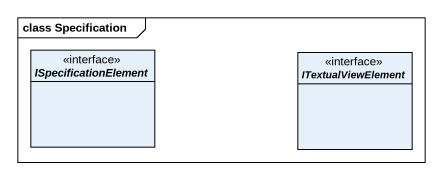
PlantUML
@startuml
mainframe class Specification
hide circle
hide empty members
interface ISpecificationElement <<interface>>
interface ITextualViewElement <<interface>>
@enduml
